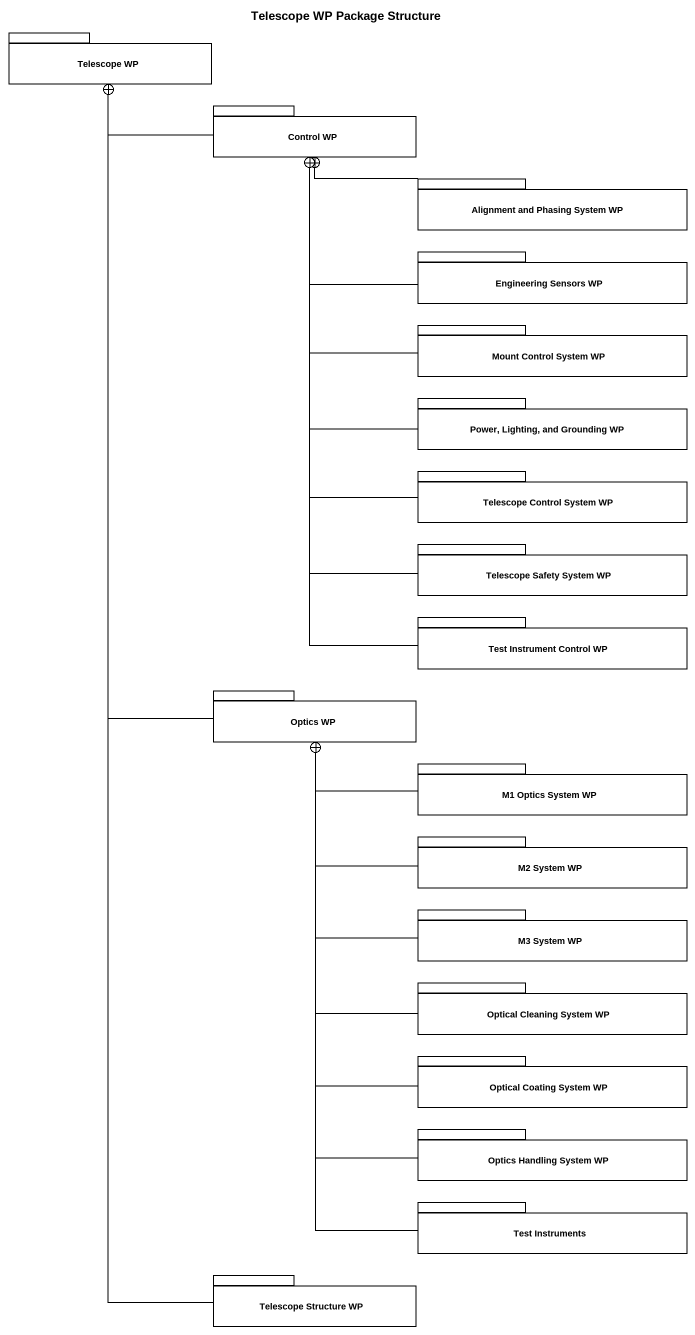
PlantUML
@startuml
title Telescope WP Package Structure
package "Telescope WP" as Telescope_WP {
}
package "Control WP" as Control_WP {
}
package "Alignment and Phasing System WP" as Alignment_and_Phasing {
}
package "Engineering Sensors WP" as Engineering_Sensors_WP {
}
package "Mount Control System WP" as Mount_Control_System_WP {
}
package "Power, Lighting, and Grounding WP" as Power_Lighting_and {
}
package "Telescope Control System WP" as Telescope_Control_System_WP {
}
package "Telescope Safety System WP" as Telescope_Safety_System_WP {
}
package "Test Instrument Control WP" as Test_Instrument_Control_WP {
}
package "Optics WP" as Optics_WP {
}
package "M1 Optics System WP" as M1_Optics_System_WP {
}
package "M2 System WP" as M2_System_WP {
}
package "M3 System WP" as M3_System_WP {
}
package "Optical Cleaning System WP" as Optical_Cleaning_System_WP {
}
package "Optical Coating System WP" as Optical_Coating_System_WP {
}
package "Optics Handling System WP" as Optics_Handling_System_WP {
}
package "Test Instruments" as Test_Instruments {
}
package "Telescope Structure WP" as Telescope_Structure_WP {
}
Control_WP -left-+ Telescope_WP
Alignment_and_Phasing -left-+ Control_WP
Engineering_Sensors_WP -up-+ Control_WP
Mount_Control_System_WP -up-+ Control_WP
Power_Lighting_and -up-+ Control_WP
Telescope_Control_System_WP -up-+ Control_WP
Telescope_Safety_System_WP -up-+ Control_WP
Test_Instrument_Control_WP -up-+ Control_WP
Optics_WP -up-+ Telescope_WP
M1_Optics_System_WP -left-+ Optics_WP
M2_System_WP -up-+ Optics_WP
M3_System_WP -up-+ Optics_WP
Optical_Cleaning_System_WP -up-+ Optics_WP
Optical_Coating_System_WP -up-+ Optics_WP
Optics_Handling_System_WP -up-+ Optics_WP
Test_Instruments -up-+ Optics_WP
Telescope_Structure_WP -up-+ Telescope_WP
@enduml
